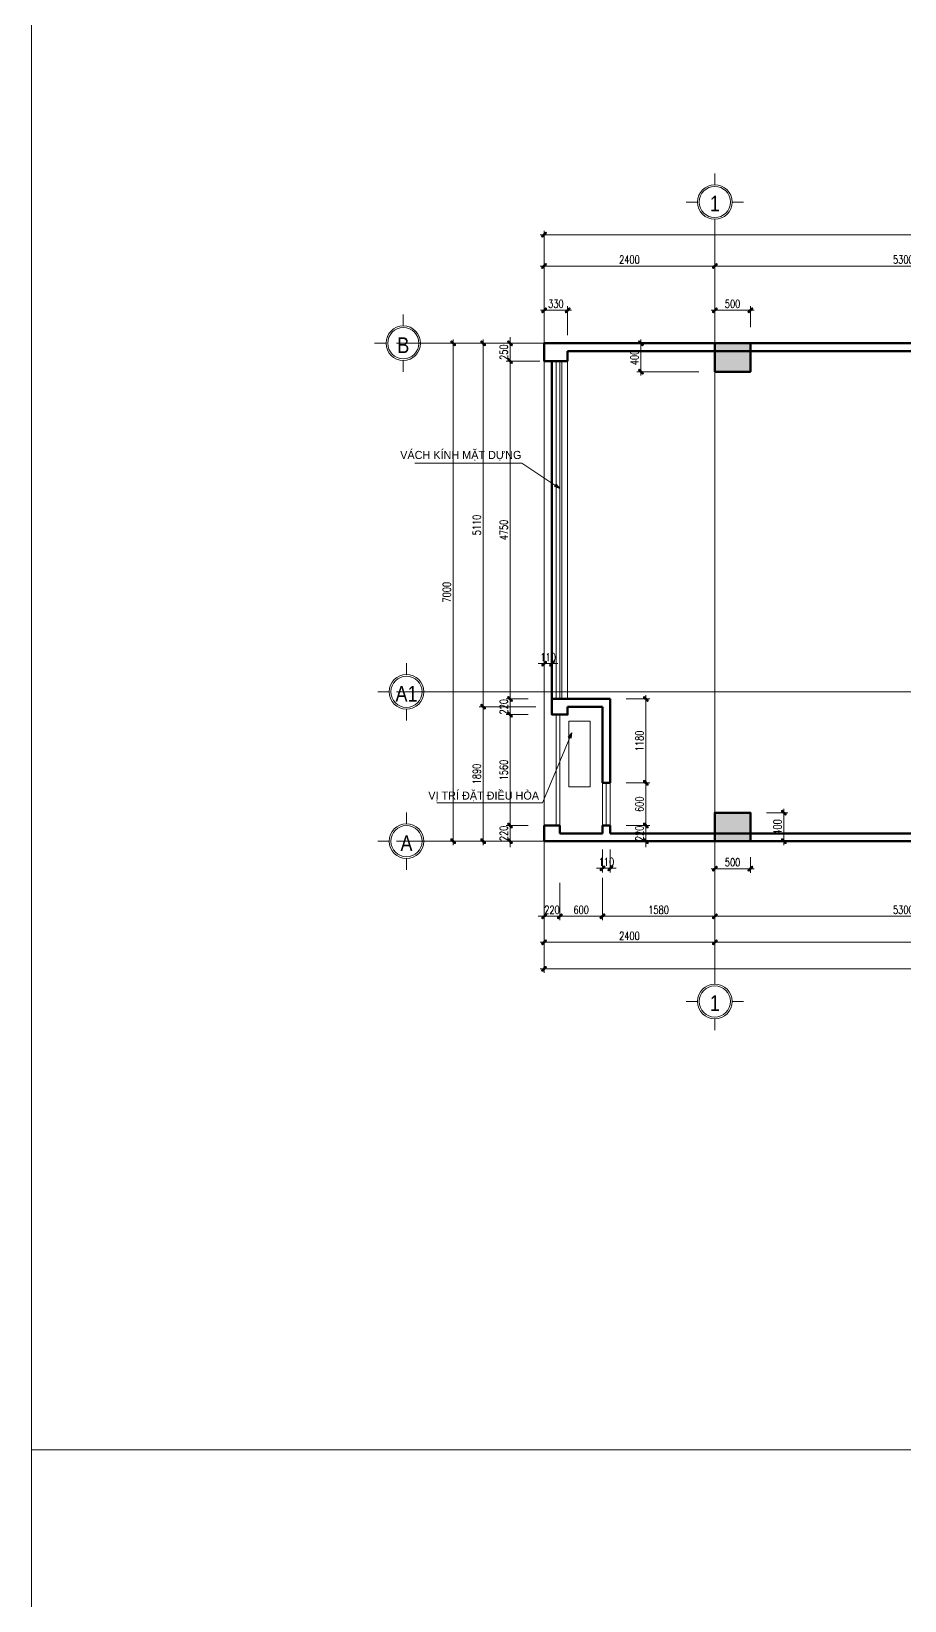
# Model space of a CAD drawing. Extents: x -165145 to 691808, y -202842 to 311040.
# Drawn here: x 539440 to 551715, y 72353 to 94413 of the extents above; entities that cross this region are included whole.
import ezdxf
from ezdxf.enums import TextEntityAlignment as Align

# ---------------------------------------------------------------- set-up
doc = ezdxf.new("R2010")
doc.units = 0
doc.header["$LTSCALE"] = 10
doc.header["$MEASUREMENT"] = 0
doc.linetypes.add('HIDDEN', pattern=[2.3807, 1.587, -0.7937])
doc.linetypes.add('TIM', pattern=[26.01, 10, -3, 0.01, -3, 10])
doc.layers.get('Defpoints').update_dxf_attribs({"color": 5, "linetype": 'CONTINUOUS'})
for name, color, linetype, lineweight in [('ARROWS', 1, 'CONTINUOUS', 0), ('DIM', 8, 'CONTINUOUS', 13), ('GE_KC_NETKHUAT', 9, 'HIDDEN', 20), ('KHUNG', 9, 'CONTINUOUS', 13), ('netchia', 2, 'CONTINUOUS', 20), ('NOITHAT', 35, 'CONTINUOUS', 9), ('TEXT', 4, 'CONTINUOUS', 20), ('TRUC', 251, 'TIM', 5), ('wall', 7, 'CONTINUOUS', 50)]:
    doc.layers.add(name, color=color, linetype=linetype, lineweight=lineweight)
doc.styles.add('ROMANS', font='romans', dxfattribs={"width": 0.75, "bigfont": 'vns'})
doc.styles.add('STYLE1', font='')
doc.styles.add('VNARIALH', font='', dxfattribs={"width": 0.75})
doc.styles.add('VnArialNarrowH', font='')
doc.styles.get('STYLE1').set_extended_font_data('.VnAvantH')
doc.styles.get('VNARIALH').set_extended_font_data('.VnArialH')
doc.styles.get('VnArialNarrowH').set_extended_font_data('.VnArial NarrowH')
doc.dimstyles.new('fit0.75', dxfattribs={"dimscale": 0.5625, "dimtxt": 200, "dimasz": 75, "dimexe": 100, "dimexo": 400, "dimgap": 0.03, "dimtad": 0, "dimdec": 0, "dimdsep": 46, "dimtxsty": 'ROMANS', "dimblk": 'alex', "dimcen": 150, "dimclrd": 8, "dimclre": 8, "dimclrt": 7, "dimaunit": 1, "dimadec": 0, "dimazin": 0, "dimtfac": 0.072, "dimtdec": 0, "dimtix": 1, "dimtmove": 2, "dimatfit": 3, "dimldrblk": 'a-01', "dimfxl": 100, "dimtvp": 0.8, "dimtolj": 1, "dimarcsym": 0})

# ---------------------------------------------------------------- blocks, each defined once
blk = doc.blocks.new('tentruc')
at = {"layer": 'DIM'}
for p, q in [((0, 311), (0, 516)), ((-516, 0), (-311, 0)), ((-516, 0), (-311, 0)), ((311, 0), (516, 0)), ((311, 0), (516, 0)), ((0, -516), (0, -311))]:
    blk.add_line(p, q, dxfattribs=at)
at = {"layer": 'DIM', "ltscale": 0.5}
blk.add_circle((0, 0), 311, dxfattribs=at)
at = {"layer": 'DIM'}
blk.add_circle((0, 0), 281, dxfattribs=at)
at = {"layer": 'DIM', "color": 7, "linetype": 'ByBlock', "ltscale": 0.5, "style": 'VNARIALH', "width": 1.1}
blk.add_attdef('A', text='', height=281, dxfattribs=at).set_placement((0, -107), align=Align.CENTER)
blk = doc.blocks.new('alex')
at = {"layer": 'ARROWS'}
h = blk.add_hatch(color=1, dxfattribs=at)
edge = h.paths.add_edge_path()
edge.add_line((0.4, 0.74), (-0.74, -0.4))
edge.add_ellipse((-0.57, -0.57), major_axis=(0.17, 0.17), ratio=1, start_angle=90, end_angle=270)
edge.add_line((-0.4, -0.74), (0.74, 0.4))
edge.add_ellipse((0.57, 0.57), major_axis=(0.17, 0.17), ratio=1, start_angle=270, end_angle=450)
blk.add_lwpolyline([(0.4, 0.74), (-0.74, -0.4, 1), (-0.4, -0.74), (0.74, 0.4, 1)], format="xyb", close=True, dxfattribs=at)
at = {"layer": 'netchia', "color": 2}
for p, q in [((1.27, 0), (-1.27, 0)), ((0, -1.27), (0, 1.27))]:
    blk.add_line(p, q, dxfattribs=at)
blk = doc.blocks.new('*D238')
at = {"layer": 'Defpoints', "color": 0, "ltscale": 0.05, "transparency": 16777216}
for p in [(1189562, -190534), (1187757, -197534), (1189673, -197534)]:
    blk.add_point(p, dxfattribs=at)
at = {"layer": 'DIM', "color": 8, "lineweight": -2, "ltscale": 0.05, "transparency": 16777216}
for p, q in [((1189337, -190534), (1187701, -190534)), ((1187757, -190576), (1187757, -197492)), ((1189448, -197534), (1187701, -197534))]:
    blk.add_line(p, q, dxfattribs=at)
at = {"layer": 'DIM', "color": 8, "lineweight": -2, "ltscale": 0.05, "transparency": 16777216, "xscale": 42.1875, "yscale": 42.1875, "zscale": 42.1875}
for p, rotation in [((1187757, -190534), 90), ((1187757, -197534), 270)]:
    blk.add_blockref('alex', p, dxfattribs=dict(at, rotation=rotation))
at = {"layer": 'DIM', "color": 7, "ltscale": 0.05, "transparency": 16777216, "insert": (1187667, -194034), "char_height": 112.5, "attachment_point": 5, "rotation": 90, "style": 'ROMANS'}
blk.add_mtext('\\A1;7000', dxfattribs=at)
blk = doc.blocks.new('a-01')
at = {"layer": 'ARROWS'}
blk.add_hatch(color=256, dxfattribs=at).paths.add_polyline_path([(-1.8, 0.49), (-1.8, -0.49), (0, 0)])
at = {"layer": 'netchia'}
blk.add_lwpolyline([(-1.8, 0.49), (-1.8, -0.49), (0, 0), (0, 0)], close=True, dxfattribs=at)
blk = doc.blocks.new('*D242')
at = {"layer": 'Defpoints', "color": 0, "ltscale": 0.05, "transparency": 16777216}
for p in [(1190396, -190534), (1191435, -190534), (1191435, -190934)]:
    blk.add_point(p, dxfattribs=at)
at = {"layer": 'DIM', "color": 8, "lineweight": -2, "ltscale": 0.05, "transparency": 16777216}
for p, q in [((1191210, -190534), (1190340, -190534)), ((1190396, -190892), (1190396, -190576)), ((1191210, -190934), (1190340, -190934))]:
    blk.add_line(p, q, dxfattribs=at)
at = {"layer": 'DIM', "color": 8, "lineweight": -2, "ltscale": 0.05, "transparency": 16777216, "xscale": 42.1875, "yscale": 42.1875, "zscale": 42.1875}
for p, rotation in [((1190396, -190534), 90), ((1190396, -190934), 270)]:
    blk.add_blockref('alex', p, dxfattribs=dict(at, rotation=rotation))
at = {"layer": 'DIM', "color": 7, "ltscale": 0.05, "transparency": 16777216, "insert": (1190306, -190734), "char_height": 112.5, "attachment_point": 5, "rotation": 90, "style": 'ROMANS'}
blk.add_mtext('\\A1;400', dxfattribs=at)
blk = doc.blocks.new('*D245')
at = {"layer": 'Defpoints', "color": 0, "ltscale": 0.05, "transparency": 16777216}
for p in [(1196735, -189448), (1191435, -190534), (1196735, -190534)]:
    blk.add_point(p, dxfattribs=at)
at = {"layer": 'DIM', "color": 8, "lineweight": -2, "ltscale": 0.05, "transparency": 16777216}
for p, q in [((1191435, -190309), (1191435, -189392)), ((1191477, -189448), (1196693, -189448)), ((1196735, -190309), (1196735, -189392))]:
    blk.add_line(p, q, dxfattribs=at)
at = {"layer": 'DIM', "color": 8, "lineweight": -2, "ltscale": 0.05, "transparency": 16777216, "xscale": 42.1875, "yscale": 42.1875, "zscale": 42.1875, "rotation": 180}
blk.add_blockref('alex', (1191435, -189448), dxfattribs=at)
at = {"layer": 'DIM', "color": 8, "lineweight": -2, "ltscale": 0.05, "transparency": 16777216, "xscale": 42.1875, "yscale": 42.1875, "zscale": 42.1875}
blk.add_blockref('alex', (1196735, -189448), dxfattribs=at)
at = {"layer": 'DIM', "color": 7, "ltscale": 0.05, "transparency": 16777216, "insert": (1194085, -189358), "char_height": 112.5, "attachment_point": 5, "style": 'ROMANS'}
blk.add_mtext('\\A1;5300', dxfattribs=at)
blk = doc.blocks.new('*D247')
at = {"layer": 'Defpoints', "color": 0, "ltscale": 0.05, "transparency": 16777216}
for p in [(1188557, -190534), (1189202, -190534), (1189202, -190784)]:
    blk.add_point(p, dxfattribs=at)
at = {"layer": 'DIM', "color": 8, "lineweight": -2, "ltscale": 0.05, "transparency": 16777216}
for p, q in [((1188977, -190534), (1188501, -190534)), ((1188557, -190492), (1188557, -190449)), ((1188557, -190784), (1188557, -190534)), ((1188977, -190784), (1188501, -190784)), ((1188557, -190826), (1188557, -190868))]:
    blk.add_line(p, q, dxfattribs=at)
at = {"layer": 'DIM', "color": 8, "lineweight": -2, "ltscale": 0.05, "transparency": 16777216, "xscale": 42.1875, "yscale": 42.1875, "zscale": 42.1875}
for p, rotation in [((1188557, -190534), 270), ((1188557, -190784), 90)]:
    blk.add_blockref('alex', p, dxfattribs=dict(at, rotation=rotation))
at = {"layer": 'DIM', "color": 7, "ltscale": 0.05, "transparency": 16777216, "insert": (1188467, -190659), "char_height": 112.5, "attachment_point": 5, "rotation": 90, "style": 'ROMANS'}
blk.add_mtext('\\A1;250', dxfattribs=at)
blk = doc.blocks.new('*D248')
at = {"layer": 'Defpoints', "color": 0, "ltscale": 0.05, "transparency": 16777216}
for p in [(1189965, -197314), (1189855, -197534), (1190466, -197534)]:
    blk.add_point(p, dxfattribs=at)
at = {"layer": 'DIM', "color": 8, "lineweight": -2, "ltscale": 0.05, "transparency": 16777216}
for p, q in [((1190190, -197314), (1190522, -197314)), ((1190466, -197272), (1190466, -197229)), ((1190466, -197314), (1190466, -197534)), ((1190080, -197534), (1190522, -197534)), ((1190466, -197576), (1190466, -197618))]:
    blk.add_line(p, q, dxfattribs=at)
at = {"layer": 'DIM', "color": 8, "lineweight": -2, "ltscale": 0.05, "transparency": 16777216, "xscale": 42.1875, "yscale": 42.1875, "zscale": 42.1875}
for p, rotation in [((1190466, -197314), 270), ((1190466, -197534), 90)]:
    blk.add_blockref('alex', p, dxfattribs=dict(at, rotation=rotation))
at = {"layer": 'DIM', "color": 7, "ltscale": 0.05, "transparency": 16777216, "insert": (1190376, -197424), "char_height": 112.5, "attachment_point": 5, "rotation": 90, "style": 'ROMANS'}
blk.add_mtext('\\A1;220', dxfattribs=at)
blk = doc.blocks.new('*D249')
at = {"layer": 'Defpoints', "color": 0, "ltscale": 0.05, "transparency": 16777216}
for p in [(1189965, -196714), (1190466, -196714), (1189965, -197314)]:
    blk.add_point(p, dxfattribs=at)
at = {"layer": 'DIM', "color": 8, "lineweight": -2, "ltscale": 0.05, "transparency": 16777216}
for p, q in [((1190190, -196714), (1190522, -196714)), ((1190466, -197272), (1190466, -196756)), ((1190190, -197314), (1190522, -197314))]:
    blk.add_line(p, q, dxfattribs=at)
at = {"layer": 'DIM', "color": 8, "lineweight": -2, "ltscale": 0.05, "transparency": 16777216, "xscale": 42.1875, "yscale": 42.1875, "zscale": 42.1875}
for p, rotation in [((1190466, -196714), 90), ((1190466, -197314), 270)]:
    blk.add_blockref('alex', p, dxfattribs=dict(at, rotation=rotation))
at = {"layer": 'DIM', "color": 7, "ltscale": 0.05, "transparency": 16777216, "insert": (1190376, -197014), "char_height": 112.5, "attachment_point": 5, "rotation": 90, "style": 'ROMANS'}
blk.add_mtext('\\A1;600', dxfattribs=at)
blk = doc.blocks.new('*D250')
at = {"layer": 'Defpoints', "color": 0, "ltscale": 0.05, "transparency": 16777216}
for p in [(1188178, -195644), (1189146, -195644), (1188921, -197534)]:
    blk.add_point(p, dxfattribs=at)
at = {"layer": 'DIM', "color": 8, "lineweight": -2, "ltscale": 0.05, "transparency": 16777216}
for p, q in [((1188921, -195644), (1188122, -195644)), ((1188178, -197492), (1188178, -195686)), ((1188696, -197534), (1188122, -197534))]:
    blk.add_line(p, q, dxfattribs=at)
at = {"layer": 'DIM', "color": 8, "lineweight": -2, "ltscale": 0.05, "transparency": 16777216, "xscale": 42.1875, "yscale": 42.1875, "zscale": 42.1875}
for p, rotation in [((1188178, -195644), 90), ((1188178, -197534), 270)]:
    blk.add_blockref('alex', p, dxfattribs=dict(at, rotation=rotation))
at = {"layer": 'DIM', "color": 7, "ltscale": 0.05, "transparency": 16777216, "insert": (1188088, -196589), "char_height": 112.5, "attachment_point": 5, "rotation": 90, "style": 'ROMANS'}
blk.add_mtext('\\A1;1890', dxfattribs=at)
blk = doc.blocks.new('*D251')
at = {"layer": 'Defpoints', "color": 0, "ltscale": 0.05, "transparency": 16777216}
for p in [(1188178, -190534), (1189035, -190534), (1189146, -195644)]:
    blk.add_point(p, dxfattribs=at)
at = {"layer": 'DIM', "color": 8, "lineweight": -2, "ltscale": 0.05, "transparency": 16777216}
for p, q in [((1188810, -190534), (1188122, -190534)), ((1188178, -195602), (1188178, -190576)), ((1188921, -195644), (1188122, -195644))]:
    blk.add_line(p, q, dxfattribs=at)
at = {"layer": 'DIM', "color": 8, "lineweight": -2, "ltscale": 0.05, "transparency": 16777216, "xscale": 42.1875, "yscale": 42.1875, "zscale": 42.1875}
for p, rotation in [((1188178, -190534), 90), ((1188178, -195644), 270)]:
    blk.add_blockref('alex', p, dxfattribs=dict(at, rotation=rotation))
at = {"layer": 'DIM', "color": 7, "ltscale": 0.05, "transparency": 16777216, "insert": (1188088, -193089), "char_height": 112.5, "attachment_point": 5, "rotation": 90, "style": 'ROMANS'}
blk.add_mtext('\\A1;5110', dxfattribs=at)
blk = doc.blocks.new('*D252')
at = {"layer": 'Defpoints', "color": 0, "ltscale": 0.05, "transparency": 16777216}
for p in [(1189965, -195534), (1189965, -196714), (1190466, -196714)]:
    blk.add_point(p, dxfattribs=at)
at = {"layer": 'DIM', "color": 8, "lineweight": -2, "ltscale": 0.05, "transparency": 16777216}
for p, q in [((1190190, -195534), (1190522, -195534)), ((1190466, -195576), (1190466, -196672)), ((1190190, -196714), (1190522, -196714))]:
    blk.add_line(p, q, dxfattribs=at)
at = {"layer": 'DIM', "color": 8, "lineweight": -2, "ltscale": 0.05, "transparency": 16777216, "xscale": 42.1875, "yscale": 42.1875, "zscale": 42.1875}
for p, rotation in [((1190466, -195534), 90), ((1190466, -196714), 270)]:
    blk.add_blockref('alex', p, dxfattribs=dict(at, rotation=rotation))
at = {"layer": 'DIM', "color": 7, "ltscale": 0.05, "transparency": 16777216, "insert": (1190376, -196124), "char_height": 112.5, "attachment_point": 5, "rotation": 90, "style": 'ROMANS'}
blk.add_mtext('\\A1;1180', dxfattribs=at)
blk = doc.blocks.new('*D253')
at = {"layer": 'Defpoints', "color": 0, "ltscale": 0.05, "transparency": 16777216}
for p in [(1189036, -195534), (1188557, -195754), (1189036, -195754)]:
    blk.add_point(p, dxfattribs=at)
at = {"layer": 'DIM', "color": 8, "lineweight": -2, "ltscale": 0.05, "transparency": 16777216}
for p, q in [((1188557, -195492), (1188557, -195449)), ((1188811, -195534), (1188501, -195534)), ((1188557, -195534), (1188557, -195754)), ((1188811, -195754), (1188501, -195754)), ((1188557, -195796), (1188557, -195838))]:
    blk.add_line(p, q, dxfattribs=at)
at = {"layer": 'DIM', "color": 8, "lineweight": -2, "ltscale": 0.05, "transparency": 16777216, "xscale": 42.1875, "yscale": 42.1875, "zscale": 42.1875}
for p, rotation in [((1188557, -195534), 270), ((1188557, -195754), 90)]:
    blk.add_blockref('alex', p, dxfattribs=dict(at, rotation=rotation))
at = {"layer": 'DIM', "color": 7, "ltscale": 0.05, "transparency": 16777216, "insert": (1188467, -195644), "char_height": 112.5, "attachment_point": 5, "rotation": 90, "style": 'ROMANS'}
blk.add_mtext('\\A1;220', dxfattribs=at)
blk = doc.blocks.new('*D254')
at = {"layer": 'Defpoints', "color": 0, "ltscale": 0.05, "transparency": 16777216}
for p in [(1189036, -197314), (1188557, -197534), (1189036, -197534)]:
    blk.add_point(p, dxfattribs=at)
at = {"layer": 'DIM', "color": 8, "lineweight": -2, "ltscale": 0.05, "transparency": 16777216}
for p, q in [((1188811, -197314), (1188501, -197314)), ((1188557, -197272), (1188557, -197229)), ((1188557, -197314), (1188557, -197534)), ((1188811, -197534), (1188501, -197534)), ((1188557, -197576), (1188557, -197618))]:
    blk.add_line(p, q, dxfattribs=at)
at = {"layer": 'DIM', "color": 8, "lineweight": -2, "ltscale": 0.05, "transparency": 16777216, "xscale": 42.1875, "yscale": 42.1875, "zscale": 42.1875}
for p, rotation in [((1188557, -197314), 270), ((1188557, -197534), 90)]:
    blk.add_blockref('alex', p, dxfattribs=dict(at, rotation=rotation))
at = {"layer": 'DIM', "color": 7, "ltscale": 0.05, "transparency": 16777216, "insert": (1188467, -197424), "char_height": 112.5, "attachment_point": 5, "rotation": 90, "style": 'ROMANS'}
blk.add_mtext('\\A1;220', dxfattribs=at)
blk = doc.blocks.new('*D255')
at = {"layer": 'Defpoints', "color": 0, "ltscale": 0.05, "transparency": 16777216}
for p in [(1191935, -197134), (1192405, -197134), (1191935, -197534)]:
    blk.add_point(p, dxfattribs=at)
at = {"layer": 'DIM', "color": 8, "lineweight": -2, "ltscale": 0.05, "transparency": 16777216}
for p, q in [((1192160, -197134), (1192461, -197134)), ((1192405, -197492), (1192405, -197176)), ((1192160, -197534), (1192461, -197534))]:
    blk.add_line(p, q, dxfattribs=at)
at = {"layer": 'DIM', "color": 8, "lineweight": -2, "ltscale": 0.05, "transparency": 16777216, "xscale": 42.1875, "yscale": 42.1875, "zscale": 42.1875}
for p, rotation in [((1192405, -197134), 90), ((1192405, -197534), 270)]:
    blk.add_blockref('alex', p, dxfattribs=dict(at, rotation=rotation))
at = {"layer": 'DIM', "color": 7, "ltscale": 0.05, "transparency": 16777216, "insert": (1192315, -197334), "char_height": 112.5, "attachment_point": 5, "rotation": 90, "style": 'ROMANS'}
blk.add_mtext('\\A1;400', dxfattribs=at)
blk = doc.blocks.new('*D256')
at = {"layer": 'Defpoints', "color": 0, "ltscale": 0.05, "transparency": 16777216}
for p in [(1189036, -195754), (1188557, -197314), (1189036, -197314)]:
    blk.add_point(p, dxfattribs=at)
at = {"layer": 'DIM', "color": 8, "lineweight": -2, "ltscale": 0.05, "transparency": 16777216}
for p, q in [((1188811, -195754), (1188501, -195754)), ((1188557, -195796), (1188557, -197272)), ((1188811, -197314), (1188501, -197314))]:
    blk.add_line(p, q, dxfattribs=at)
at = {"layer": 'DIM', "color": 8, "lineweight": -2, "ltscale": 0.05, "transparency": 16777216, "xscale": 42.1875, "yscale": 42.1875, "zscale": 42.1875}
for p, rotation in [((1188557, -195754), 90), ((1188557, -197314), 270)]:
    blk.add_blockref('alex', p, dxfattribs=dict(at, rotation=rotation))
at = {"layer": 'DIM', "color": 7, "ltscale": 0.05, "transparency": 16777216, "insert": (1188467, -196534), "char_height": 112.5, "attachment_point": 5, "rotation": 90, "style": 'ROMANS'}
blk.add_mtext('\\A1;1560', dxfattribs=at)
blk = doc.blocks.new('*D257')
at = {"layer": 'Defpoints', "color": 0, "transparency": 16777216}
for p in [(1189146, -190784), (1188557, -195534), (1189036, -195534)]:
    blk.add_point(p, dxfattribs=at)
at = {"layer": 'DIM', "color": 8, "lineweight": -2, "transparency": 16777216}
for p, q in [((1188921, -190784), (1188501, -190784)), ((1188557, -190826), (1188557, -195492)), ((1188811, -195534), (1188501, -195534))]:
    blk.add_line(p, q, dxfattribs=at)
at = {"layer": 'DIM', "color": 8, "lineweight": -2, "transparency": 16777216, "xscale": 42.1875, "yscale": 42.1875, "zscale": 42.1875}
for p, rotation in [((1188557, -190784), 90), ((1188557, -195534), 270)]:
    blk.add_blockref('alex', p, dxfattribs=dict(at, rotation=rotation))
at = {"layer": 'DIM', "color": 7, "transparency": 16777216, "insert": (1188467, -193159), "char_height": 112.5, "attachment_point": 5, "rotation": 90, "style": 'ROMANS'}
blk.add_mtext('\\A1;4750', dxfattribs=at)
blk = doc.blocks.new('*D258')
at = {"layer": 'Defpoints', "color": 0, "transparency": 16777216}
for p in [(1189036, -198004), (1189256, -197894), (1189256, -198589)]:
    blk.add_point(p, dxfattribs=at)
at = {"layer": 'DIM', "color": 8, "lineweight": -2, "transparency": 16777216}
for p, q in [((1189036, -198229), (1189036, -198646)), ((1189256, -198119), (1189256, -198646)), ((1188994, -198589), (1188951, -198589)), ((1189036, -198589), (1189256, -198589)), ((1189298, -198589), (1189340, -198589))]:
    blk.add_line(p, q, dxfattribs=at)
at = {"layer": 'DIM', "color": 8, "lineweight": -2, "transparency": 16777216, "xscale": 42.1875, "yscale": 42.1875, "zscale": 42.1875}
blk.add_blockref('alex', (1189036, -198589), dxfattribs=at)
at = {"layer": 'DIM', "color": 8, "lineweight": -2, "transparency": 16777216, "xscale": 42.1875, "yscale": 42.1875, "zscale": 42.1875, "rotation": 180}
blk.add_blockref('alex', (1189256, -198589), dxfattribs=at)
at = {"layer": 'DIM', "color": 7, "transparency": 16777216, "insert": (1189146, -198499), "char_height": 112.5, "attachment_point": 5, "style": 'ROMANS'}
blk.add_mtext('\\A1;220', dxfattribs=at)
blk = doc.blocks.new('*D259')
at = {"layer": 'Defpoints', "color": 0, "transparency": 16777216}
for p in [(1189256, -197894), (1189856, -197894), (1189856, -198589)]:
    blk.add_point(p, dxfattribs=at)
at = {"layer": 'DIM', "color": 8, "lineweight": -2, "transparency": 16777216}
for p, q in [((1189256, -198119), (1189256, -198646)), ((1189856, -198119), (1189856, -198646)), ((1189298, -198589), (1189814, -198589))]:
    blk.add_line(p, q, dxfattribs=at)
at = {"layer": 'DIM', "color": 8, "lineweight": -2, "transparency": 16777216, "xscale": 42.1875, "yscale": 42.1875, "zscale": 42.1875, "rotation": 180}
blk.add_blockref('alex', (1189256, -198589), dxfattribs=at)
at = {"layer": 'DIM', "color": 8, "lineweight": -2, "transparency": 16777216, "xscale": 42.1875, "yscale": 42.1875, "zscale": 42.1875}
blk.add_blockref('alex', (1189856, -198589), dxfattribs=at)
at = {"layer": 'DIM', "color": 7, "transparency": 16777216, "insert": (1189556, -198499), "char_height": 112.5, "attachment_point": 5, "style": 'ROMANS'}
blk.add_mtext('\\A1;600', dxfattribs=at)
blk = doc.blocks.new('*D260')
at = {"layer": 'Defpoints', "color": 0, "transparency": 16777216}
for p in [(1189856, -197424), (1189966, -197424), (1189966, -197915)]:
    blk.add_point(p, dxfattribs=at)
at = {"layer": 'DIM', "color": 8, "lineweight": -2, "transparency": 16777216}
for p, q in [((1189856, -197649), (1189856, -197972)), ((1189966, -197649), (1189966, -197972)), ((1189814, -197915), (1189771, -197915)), ((1189856, -197915), (1189966, -197915)), ((1190008, -197915), (1190050, -197915))]:
    blk.add_line(p, q, dxfattribs=at)
at = {"layer": 'DIM', "color": 8, "lineweight": -2, "transparency": 16777216, "xscale": 42.1875, "yscale": 42.1875, "zscale": 42.1875}
blk.add_blockref('alex', (1189856, -197915), dxfattribs=at)
at = {"layer": 'DIM', "color": 8, "lineweight": -2, "transparency": 16777216, "xscale": 42.1875, "yscale": 42.1875, "zscale": 42.1875, "rotation": 180}
blk.add_blockref('alex', (1189966, -197915), dxfattribs=at)
at = {"layer": 'DIM', "color": 7, "transparency": 16777216, "insert": (1189911, -197825), "char_height": 112.5, "attachment_point": 5, "style": 'ROMANS'}
blk.add_mtext('\\A1;110', dxfattribs=at)
blk = doc.blocks.new('*D261')
at = {"layer": 'Defpoints', "color": 0, "transparency": 16777216}
for p in [(1191435, -197534), (1191935, -197534), (1191935, -197921)]:
    blk.add_point(p, dxfattribs=at)
at = {"layer": 'DIM', "color": 8, "lineweight": -2, "transparency": 16777216}
for p, q in [((1191435, -197759), (1191435, -197977)), ((1191935, -197759), (1191935, -197977)), ((1191477, -197921), (1191893, -197921))]:
    blk.add_line(p, q, dxfattribs=at)
at = {"layer": 'DIM', "color": 8, "lineweight": -2, "transparency": 16777216, "xscale": 42.1875, "yscale": 42.1875, "zscale": 42.1875, "rotation": 180}
blk.add_blockref('alex', (1191435, -197921), dxfattribs=at)
at = {"layer": 'DIM', "color": 8, "lineweight": -2, "transparency": 16777216, "xscale": 42.1875, "yscale": 42.1875, "zscale": 42.1875}
blk.add_blockref('alex', (1191935, -197921), dxfattribs=at)
at = {"layer": 'DIM', "color": 7, "transparency": 16777216, "insert": (1191685, -197831), "char_height": 112.5, "attachment_point": 5, "style": 'ROMANS'}
blk.add_mtext('\\A1;500', dxfattribs=at)
blk = doc.blocks.new('*D267')
at = {"layer": 'Defpoints', "color": 0, "transparency": 16777216}
for p in [(1189146, -195038), (1189036, -195534), (1189146, -195534)]:
    blk.add_point(p, dxfattribs=at)
at = {"layer": 'DIM', "color": 8, "lineweight": -2, "transparency": 16777216}
for p, q in [((1189036, -195309), (1189036, -194982)), ((1189146, -195309), (1189146, -194982)), ((1188994, -195038), (1188951, -195038)), ((1189036, -195038), (1189146, -195038)), ((1189188, -195038), (1189230, -195038))]:
    blk.add_line(p, q, dxfattribs=at)
at = {"layer": 'DIM', "color": 8, "lineweight": -2, "transparency": 16777216, "xscale": 42.1875, "yscale": 42.1875, "zscale": 42.1875}
blk.add_blockref('alex', (1189036, -195038), dxfattribs=at)
at = {"layer": 'DIM', "color": 8, "lineweight": -2, "transparency": 16777216, "xscale": 42.1875, "yscale": 42.1875, "zscale": 42.1875, "rotation": 180}
blk.add_blockref('alex', (1189146, -195038), dxfattribs=at)
at = {"layer": 'DIM', "color": 7, "transparency": 16777216, "insert": (1189091, -194948), "char_height": 112.5, "attachment_point": 5, "style": 'ROMANS'}
blk.add_mtext('\\A1;110', dxfattribs=at)
blk = doc.blocks.new('*D268')
at = {"layer": 'Defpoints', "color": 0, "transparency": 16777216}
for p in [(1189366, -190070), (1189036, -190644), (1189366, -190644)]:
    blk.add_point(p, dxfattribs=at)
at = {"layer": 'DIM', "color": 8, "lineweight": -2, "transparency": 16777216}
for p, q in [((1189036, -190419), (1189036, -190013)), ((1189078, -190070), (1189324, -190070)), ((1189366, -190419), (1189366, -190013))]:
    blk.add_line(p, q, dxfattribs=at)
at = {"layer": 'DIM', "color": 8, "lineweight": -2, "transparency": 16777216, "xscale": 42.1875, "yscale": 42.1875, "zscale": 42.1875, "rotation": 180}
blk.add_blockref('alex', (1189036, -190070), dxfattribs=at)
at = {"layer": 'DIM', "color": 8, "lineweight": -2, "transparency": 16777216, "xscale": 42.1875, "yscale": 42.1875, "zscale": 42.1875}
blk.add_blockref('alex', (1189366, -190070), dxfattribs=at)
at = {"layer": 'DIM', "color": 7, "transparency": 16777216, "insert": (1189201, -189980), "char_height": 112.5, "attachment_point": 5, "style": 'ROMANS'}
blk.add_mtext('\\A1;330', dxfattribs=at)
blk = doc.blocks.new('*D269')
at = {"layer": 'Defpoints', "color": 0, "transparency": 16777216}
for p in [(1191435, -197162), (1206285, -197162), (1206285, -198955)]:
    blk.add_point(p, dxfattribs=at)
at = {"layer": 'DIM', "color": 8, "lineweight": -2, "transparency": 16777216}
for p, q in [((1191435, -197387), (1191435, -199011)), ((1206285, -197387), (1206285, -199011)), ((1191477, -198955), (1206243, -198955))]:
    blk.add_line(p, q, dxfattribs=at)
at = {"layer": 'DIM', "color": 8, "lineweight": -2, "transparency": 16777216, "xscale": 42.1875, "yscale": 42.1875, "zscale": 42.1875, "rotation": 180}
blk.add_blockref('alex', (1191435, -198955), dxfattribs=at)
at = {"layer": 'DIM', "color": 8, "lineweight": -2, "transparency": 16777216, "xscale": 42.1875, "yscale": 42.1875, "zscale": 42.1875}
blk.add_blockref('alex', (1206285, -198955), dxfattribs=at)
at = {"layer": 'DIM', "color": 7, "transparency": 16777216, "insert": (1198860, -198865), "char_height": 112.5, "attachment_point": 5, "style": 'ROMANS'}
blk.add_mtext('\\A1;14850', dxfattribs=at)
blk = doc.blocks.new('*D274')
at = {"layer": 'Defpoints', "color": 0, "transparency": 16777216}
for p in [(1191435, -197534), (1196735, -197534), (1196735, -198589)]:
    blk.add_point(p, dxfattribs=at)
at = {"layer": 'DIM', "color": 8, "lineweight": -2, "transparency": 16777216}
for p, q in [((1191435, -197759), (1191435, -198646)), ((1196735, -197759), (1196735, -198646)), ((1191477, -198589), (1196693, -198589))]:
    blk.add_line(p, q, dxfattribs=at)
at = {"layer": 'DIM', "color": 8, "lineweight": -2, "transparency": 16777216, "xscale": 42.1875, "yscale": 42.1875, "zscale": 42.1875, "rotation": 180}
blk.add_blockref('alex', (1191435, -198589), dxfattribs=at)
at = {"layer": 'DIM', "color": 8, "lineweight": -2, "transparency": 16777216, "xscale": 42.1875, "yscale": 42.1875, "zscale": 42.1875}
blk.add_blockref('alex', (1196735, -198589), dxfattribs=at)
at = {"layer": 'DIM', "color": 7, "transparency": 16777216, "insert": (1194085, -198499), "char_height": 112.5, "attachment_point": 5, "style": 'ROMANS'}
blk.add_mtext('\\A1;5300', dxfattribs=at)
blk = doc.blocks.new('*D275')
at = {"layer": 'Defpoints', "color": 0, "transparency": 16777216}
for p in [(1189035, -198071), (1191435, -197978), (1191435, -198955)]:
    blk.add_point(p, dxfattribs=at)
at = {"layer": 'DIM', "color": 8, "lineweight": -2, "transparency": 16777216}
for p, q in [((1189035, -198296), (1189035, -199011)), ((1191435, -198203), (1191435, -199011)), ((1189077, -198955), (1191393, -198955))]:
    blk.add_line(p, q, dxfattribs=at)
at = {"layer": 'DIM', "color": 8, "lineweight": -2, "transparency": 16777216, "xscale": 42.1875, "yscale": 42.1875, "zscale": 42.1875, "rotation": 180}
blk.add_blockref('alex', (1189035, -198955), dxfattribs=at)
at = {"layer": 'DIM', "color": 8, "lineweight": -2, "transparency": 16777216, "xscale": 42.1875, "yscale": 42.1875, "zscale": 42.1875}
blk.add_blockref('alex', (1191435, -198955), dxfattribs=at)
at = {"layer": 'DIM', "color": 7, "transparency": 16777216, "insert": (1190235, -198865), "char_height": 112.5, "attachment_point": 5, "style": 'ROMANS'}
blk.add_mtext('\\A1;2400', dxfattribs=at)
blk = doc.blocks.new('*D276')
at = {"layer": 'Defpoints', "color": 0, "transparency": 16777216}
for p in [(1191435, -189448), (1189035, -190426), (1191435, -190426)]:
    blk.add_point(p, dxfattribs=at)
at = {"layer": 'DIM', "color": 8, "lineweight": -2, "transparency": 16777216}
for p, q in [((1189035, -190201), (1189035, -189392)), ((1189077, -189448), (1191393, -189448)), ((1191435, -190201), (1191435, -189392))]:
    blk.add_line(p, q, dxfattribs=at)
at = {"layer": 'DIM', "color": 8, "lineweight": -2, "transparency": 16777216, "xscale": 42.1875, "yscale": 42.1875, "zscale": 42.1875, "rotation": 180}
blk.add_blockref('alex', (1189035, -189448), dxfattribs=at)
at = {"layer": 'DIM', "color": 8, "lineweight": -2, "transparency": 16777216, "xscale": 42.1875, "yscale": 42.1875, "zscale": 42.1875}
blk.add_blockref('alex', (1191435, -189448), dxfattribs=at)
at = {"layer": 'DIM', "color": 7, "transparency": 16777216, "insert": (1190235, -189358), "char_height": 112.5, "attachment_point": 5, "style": 'ROMANS'}
blk.add_mtext('\\A1;2400', dxfattribs=at)
blk = doc.blocks.new('*D277')
at = {"layer": 'Defpoints', "color": 0, "transparency": 16777216}
for p in [(1189855, -197823), (1191435, -197823), (1191435, -198589)]:
    blk.add_point(p, dxfattribs=at)
at = {"layer": 'DIM', "color": 8, "lineweight": -2, "transparency": 16777216}
for p, q in [((1189855, -198048), (1189855, -198646)), ((1191435, -198048), (1191435, -198646)), ((1189897, -198589), (1191393, -198589))]:
    blk.add_line(p, q, dxfattribs=at)
at = {"layer": 'DIM', "color": 8, "lineweight": -2, "transparency": 16777216, "xscale": 42.1875, "yscale": 42.1875, "zscale": 42.1875, "rotation": 180}
blk.add_blockref('alex', (1189855, -198589), dxfattribs=at)
at = {"layer": 'DIM', "color": 8, "lineweight": -2, "transparency": 16777216, "xscale": 42.1875, "yscale": 42.1875, "zscale": 42.1875}
blk.add_blockref('alex', (1191435, -198589), dxfattribs=at)
at = {"layer": 'DIM', "color": 7, "transparency": 16777216, "insert": (1190645, -198499), "char_height": 112.5, "attachment_point": 5, "style": 'ROMANS'}
blk.add_mtext('\\A1;1580', dxfattribs=at)
blk = doc.blocks.new('*D282')
at = {"layer": 'Defpoints', "color": 0, "transparency": 16777216}
for p in [(1206285, -189008), (1189035, -190534), (1206285, -190534)]:
    blk.add_point(p, dxfattribs=at)
at = {"layer": 'DIM', "color": 8, "lineweight": -2, "transparency": 16777216}
for p, q in [((1189035, -190309), (1189035, -188952)), ((1189077, -189008), (1206243, -189008)), ((1206285, -190309), (1206285, -188952))]:
    blk.add_line(p, q, dxfattribs=at)
at = {"layer": 'DIM', "color": 8, "lineweight": -2, "transparency": 16777216, "xscale": 42.1875, "yscale": 42.1875, "zscale": 42.1875, "rotation": 180}
blk.add_blockref('alex', (1189035, -189008), dxfattribs=at)
at = {"layer": 'DIM', "color": 8, "lineweight": -2, "transparency": 16777216, "xscale": 42.1875, "yscale": 42.1875, "zscale": 42.1875}
blk.add_blockref('alex', (1206285, -189008), dxfattribs=at)
at = {"layer": 'DIM', "color": 7, "transparency": 16777216, "insert": (1197660, -188918), "char_height": 112.5, "attachment_point": 5, "style": 'ROMANS'}
blk.add_mtext('\\A1;17250', dxfattribs=at)
blk = doc.blocks.new('*D283')
at = {"layer": 'Defpoints', "color": 0, "transparency": 16777216}
for p in [(1189035, -197534), (1206285, -198058), (1206285, -199328)]:
    blk.add_point(p, dxfattribs=at)
at = {"layer": 'DIM', "color": 8, "lineweight": -2, "transparency": 16777216}
for p, q in [((1189035, -197759), (1189035, -199384)), ((1206285, -198283), (1206285, -199384)), ((1189077, -199328), (1206243, -199328))]:
    blk.add_line(p, q, dxfattribs=at)
at = {"layer": 'DIM', "color": 8, "lineweight": -2, "transparency": 16777216, "xscale": 42.1875, "yscale": 42.1875, "zscale": 42.1875, "rotation": 180}
blk.add_blockref('alex', (1189035, -199328), dxfattribs=at)
at = {"layer": 'DIM', "color": 8, "lineweight": -2, "transparency": 16777216, "xscale": 42.1875, "yscale": 42.1875, "zscale": 42.1875}
blk.add_blockref('alex', (1206285, -199328), dxfattribs=at)
at = {"layer": 'DIM', "color": 7, "transparency": 16777216, "insert": (1197660, -199238), "char_height": 112.5, "attachment_point": 5, "style": 'ROMANS'}
blk.add_mtext('\\A1;17250', dxfattribs=at)
blk = doc.blocks.new('*D308')
at = {"layer": 'Defpoints', "color": 0, "transparency": 16777216}
for p in [(1191935, -190070), (1191435, -190534), (1191935, -190534)]:
    blk.add_point(p, dxfattribs=at)
at = {"layer": 'DIM', "color": 8, "lineweight": -2, "transparency": 16777216}
for p, q in [((1191435, -190309), (1191435, -190013)), ((1191477, -190070), (1191893, -190070)), ((1191935, -190309), (1191935, -190013))]:
    blk.add_line(p, q, dxfattribs=at)
at = {"layer": 'DIM', "color": 8, "lineweight": -2, "transparency": 16777216, "xscale": 42.1875, "yscale": 42.1875, "zscale": 42.1875, "rotation": 180}
blk.add_blockref('alex', (1191435, -190070), dxfattribs=at)
at = {"layer": 'DIM', "color": 8, "lineweight": -2, "transparency": 16777216, "xscale": 42.1875, "yscale": 42.1875, "zscale": 42.1875}
blk.add_blockref('alex', (1191935, -190070), dxfattribs=at)
at = {"layer": 'DIM', "color": 7, "transparency": 16777216, "insert": (1191685, -189980), "char_height": 112.5, "attachment_point": 5, "style": 'ROMANS'}
blk.add_mtext('\\A1;500', dxfattribs=at)
blk = doc.blocks.new('A$C1ec07113')
at = {"layer": 'wall', "ltscale": 0.05}
h = blk.add_hatch(dxfattribs=at)
h.set_pattern_fill('AR-CONC', color=256, style=0)
h.set_pattern_definition([(310, (-991974.6383, -113304.729), (7.172601826, 0.62752135), [0.75, -8.25]), (5, (-991974.638, -113304.729), (-1.387513336, -7.521921337), [0.6, -6.6]), (259.5486, (-991974.0406, -113304.677), (5.785093817, -6.89439542), [0.6374019, -7.01142112]), (313.8158, (-991974.638, -113306.729), (10.67241049, 1.65519014), [1.125, -12.375]), (263.3644, (-991973.749, -113306.591), (9.34662706, -9.74117871), [0.95610288, -10.51713]), (8.8158, (-991974.638, -113306.729), (9.34661945, -9.74118601), [0.9, -9.9]), (339, (-991973.6383, -113306.229), (5.96907052, 4.026188907), [0.75, -8.25]), (34, (-991973.638, -113306.229), (2.43315332, -7.25150045), [0.6, -6.6]), (288.5486, (-991973.141, -113305.8936), (8.402226286, -3.225304967), [0.6374019, -7.01142112]), (322.5, (-991974.6383, -113304.729), (0.121598553, -3.328938538), [0, -6.52, 0, -6.7, 0, -6.625]), (352.5, (-991974.6383, -113304.729), (2.630695374, -3.944117119), [0, -3.82, 0, -6.37, 0, -2.525]), (32.5, (-991976.8683, -113304.729), (5.338224362, 0.225548717), [0, -2.5, 0, -7.8, 0, -10.35]), (42.5, (-991977.8683, -113304.729), (5.831861693, -1.001049823), [0, -3.25, 0, -5.18, 0, -7.35])])
h.paths.add_polyline_path([(10107.5, 57555.9), (9607.5, 57555.9), (9607.5, 57155.9), (10107.5, 57155.9)])
h = blk.add_hatch(dxfattribs=at)
h.set_pattern_fill('AR-CONC', color=256, style=0)
h.set_pattern_definition([(310, (-991974.6383, -119904.729), (7.172601826, 0.62752135), [0.75, -8.25]), (5, (-991974.638, -119904.729), (-1.387513336, -7.521921337), [0.6, -6.6]), (259.5486, (-991974.0406, -119904.6766), (5.785093817, -6.89439542), [0.6374019, -7.01142112]), (313.8158, (-991974.638, -119906.729), (10.67241049, 1.65519014), [1.125, -12.375]), (263.3644, (-991973.749, -119906.591), (9.34662706, -9.74117871), [0.95610288, -10.51713]), (8.8158, (-991974.638, -119906.729), (9.34661945, -9.74118601), [0.9, -9.9]), (339, (-991973.6383, -119906.229), (5.96907052, 4.026188907), [0.75, -8.25]), (34, (-991973.638, -119906.229), (2.43315332, -7.25150045), [0.6, -6.6]), (288.5486, (-991973.141, -119905.8934), (8.402226286, -3.225304967), [0.6374019, -7.01142112]), (322.5, (-991974.6383, -119904.7289), (0.121598553, -3.328938538), [0, -6.52, 0, -6.7, 0, -6.625]), (352.5, (-991974.6383, -119904.729), (2.630695374, -3.944117119), [0, -3.82, 0, -6.37, 0, -2.525]), (32.5, (-991976.8683, -119904.729), (5.338224362, 0.225548717), [0, -2.5, 0, -7.8, 0, -10.35]), (42.5, (-991977.8683, -119904.729), (5.831861693, -1.001049823), [0, -3.25, 0, -5.18, 0, -7.35])])
h.paths.add_polyline_path([(10107.5, 50955.9), (9607.5, 50955.9), (9607.5, 50555.9), (10107.5, 50555.9)])
at = {"layer": 'DIM', "ltscale": 0.05}
for p, q in [((7318.2, 57305.9), (7318.2, 52555.9)), ((7538.2, 57305.9), (7538.2, 52555.9)), ((7378.2, 52335.9), (7378.2, 50775.9)), ((7428.2, 52335.9), (7428.2, 50775.9)), ((8082.5, 51375.9), (8082.5, 50775.9))]:
    blk.add_line(p, q, dxfattribs=at)
at = {"layer": 'DIM'}
blk.add_lwpolyline([(7208.2, 50775.9), (7208.2, 57305.9)], dxfattribs=at)
at = {"layer": 'DIM', "ltscale": 0.05}
for points in [[(7557.4, 51317.9), (7857.4, 51317.9), (7857.4, 52242.4), (7557.4, 52242.4)], [(8027.5, 51375.9), (8137.5, 51375.9), (8137.5, 50775.9), (8027.5, 50775.9)]]:
    blk.add_lwpolyline(points, close=True, dxfattribs=at)
at = {"layer": 'KHUNG', "color": 7}
for points in [[(0, 42000), (29700, 42000), (29700, 63000), (0, 63000)], [(0, 21000), (29700, 21000), (29700, 42000), (0, 42000)]]:
    blk.add_lwpolyline(points, close=True, dxfattribs=at)
at = {"layer": 'NOITHAT', "ltscale": 0.05}
for p, q in [((7378.2, 57305.9), (7378.2, 52555.9)), ((7428.2, 57305.9), (7428.2, 52555.9)), ((7458.2, 57305.9), (7458.2, 52555.9))]:
    blk.add_line(p, q, dxfattribs=at)
at = {"layer": 'TRUC', "ltscale": 0.05}
for p, q in [((7207.5, 59138.3), (7207.5, 48705.8)), ((9607.5, 59138.3), (9607.5, 48705.8)), ((5131.3, 57555.9), (26472.1, 57555.9)), ((5131.3, 52655.9), (26472.1, 52655.9)), ((5131.3, 50555.9), (26653.4, 50555.9))]:
    blk.add_line(p, q, dxfattribs=at)
at = {"layer": 'wall', "ltscale": 0.05}
for p, q in [((7207.8, 57555.9), (24457.5, 57555.9)), ((7208.2, 57555.9), (7208.2, 57305.9)), ((7538.2, 57445.9), (20970.9, 57445.9)), ((7538.2, 57445.9), (7538.2, 57305.9)), ((7208.2, 57305.9), (7538.2, 57305.9)), ((7318.2, 57305.9), (7318.2, 52555.9)), ((8138.2, 52555.9), (7428.2, 52555.9)), ((8137.5, 52555.9), (8137.5, 51375.9)), ((8028.2, 52445.9), (7538.2, 52445.9)), ((8027.5, 52445.9), (8027.5, 51375.9)), ((8027.5, 51375.9), (8137.5, 51375.9)), ((7428.2, 50775.9), (7208.2, 50775.9)), ((7208.2, 50775.9), (7208.2, 50555.9)), ((7428.2, 50665.9), (7428.2, 50775.9)), ((8027.5, 50775.9), (8027.5, 50665.9)), ((8027.5, 50775.9), (8137.5, 50775.9)), ((8137.5, 50775.9), (8137.5, 50665.9)), ((26179.8, 50555.9), (7208.2, 50555.9)), ((8028.2, 50665.9), (7428.2, 50665.9)), ((24457.5, 50665.9), (8137.5, 50665.9))]:
    blk.add_line(p, q, dxfattribs=at)
for points in [[(9607.5, 57155.9), (10107.5, 57155.9), (10107.5, 57555.9), (9607.5, 57555.9)], [(9607.5, 50555.9), (10107.5, 50555.9), (10107.5, 50955.9), (9607.5, 50955.9)]]:
    blk.add_lwpolyline(points, close=True, dxfattribs=at)
blk.add_lwpolyline([(7538.2, 52555.9), (7318.2, 52555.9), (7318.2, 52335.9), (7538.2, 52335.9), (7538.2, 52445.9)], dxfattribs=at)
at = {"layer": 'TEXT'}
ref = blk.add_blockref('tentruc', (9607.5, 59541.2), dxfattribs=dict(at, xscale=-0.78125, yscale=0.78125, zscale=0.78125, rotation=180))
ref.add_attrib('A', '1', dxfattribs={"color": 7, "linetype": 'ByBlock', "ltscale": 0.5, "height": 219.7, "style": 'VnArialNarrowH'}).set_placement((9607.5, 59408.7), align=Align.CENTER)
ref = blk.add_blockref('tentruc', (5228.4, 57555.9), dxfattribs=dict(at, xscale=0.78125, yscale=0.78125, zscale=0.78125, rotation=180))
ref.add_attrib('A', 'B', dxfattribs={"color": 7, "linetype": 'ByBlock', "ltscale": 0.5, "height": 219.7, "style": 'VnArialNarrowH'}).set_placement((5228.4, 57418.6), align=Align.CENTER)
ref = blk.add_blockref('tentruc', (5273, 52655.9), dxfattribs=dict(at, xscale=0.78125, yscale=0.78125, zscale=0.78125, rotation=180))
ref.add_attrib('A', 'A1', dxfattribs={"color": 7, "linetype": 'ByBlock', "ltscale": 0.5, "height": 219.73, "style": 'VnArialNarrowH'}).set_placement((5273, 52518.6), align=Align.CENTER)
ref = blk.add_blockref('tentruc', (5273, 50555.9), dxfattribs=dict(at, xscale=0.78125, yscale=0.78125, zscale=0.78125, rotation=180))
ref.add_attrib('A', 'A', dxfattribs={"color": 7, "linetype": 'ByBlock', "ltscale": 0.5, "height": 219.7, "style": 'VnArialNarrowH'}).set_placement((5273, 50418.6), align=Align.CENTER)
ref = blk.add_blockref('tentruc', (9607.5, 48302.8), dxfattribs=dict(at, xscale=-0.78125, yscale=0.78125, zscale=0.78125, rotation=180))
ref.add_attrib('A', '1', dxfattribs={"color": 7, "linetype": 'ByBlock', "ltscale": 0.5, "height": 219.7, "style": 'VnArialNarrowH'}).set_placement((9607.5, 48170.3), align=Align.CENTER)
at = {"layer": 'TEXT', "style": 'STYLE1'}
for s, p in [('VÁCH KÍNH MẶT DỰNG ', (5184.7, 55928.4)), ('VỊ TRÍ ĐẶT ĐIỀU HÒA ', (5579.4, 51140.1))]:
    blk.add_text(s, height=113.906, dxfattribs=at).set_placement(p)
at = {"layer": 'DIM'}
for base, p1, p2, picture, middle in [((24457.5, 59082), (7207.5, 57555.9), (24457.5, 57555.9), '*D282', (15832.5, 59172)), ((9607.5, 58641.7), (7207.5, 57664), (9607.5, 57664), '*D276', (8407.5, 58731.7)), ((7538.2, 58020.1), (7208.2, 57445.9), (7538.2, 57445.9), '*D268', (7373.2, 58110.1)), ((10107.5, 58020.1), (9607.5, 57555.9), (10107.5, 57555.9), '*D308', (9857.5, 58110.1)), ((7318.2, 53051.9), (7208.2, 52555.9), (7318.2, 52555.9), '*D267', (7263.2, 53141.9)), ((24457.5, 49134.6), (9607.5, 50928.1), (24457.5, 50928.1), '*D269', (17032.5, 49224.6)), ((24457.5, 48762), (7207.5, 50555.9), (24457.5, 50031.3), '*D283', (15832.5, 48852)), ((8138.2, 50174.5), (8028.2, 50665.9), (8138.2, 50665.9), '*D260', (8083.2, 50264.5)), ((10107.5, 50169.2), (9607.5, 50555.9), (10107.5, 50555.9), '*D261', (9857.5, 50259.2)), ((14907.5, 49500.5), (9607.5, 50555.9), (14907.5, 50555.9), '*D274', (12257.5, 49590.5)), ((7428.2, 49500.5), (7208.2, 50085.7), (7428.2, 50195.7), '*D258', (7318.2, 49590.5)), ((9607.5, 49134.6), (7207.5, 50019), (9607.5, 50111.5), '*D275', (8407.5, 49224.6)), ((8028.2, 49500.5), (7428.2, 50195.7), (8028.2, 50195.7), '*D259', (7728.2, 49590.5)), ((9607.5, 49500.5), (8027.5, 50266.5), (9607.5, 50266.5), '*D277', (8817.5, 49590.5))]:
    dim = blk.add_linear_dim(base=base, p1=p1, p2=p2, dimstyle='fit0.75', dxfattribs=at)
    dim.commit()
    dim.dimension.update_dxf_attribs({"geometry": picture, "text_midpoint": middle, "insert": (-1181827.5, 248089.8)})
at = {"layer": 'DIM', "ltscale": 0.05}
dim = blk.add_linear_dim(base=(14907.5, 58641.6), p1=(9607.5, 57555.9), p2=(14907.5, 57555.9), dimstyle='fit0.75', dxfattribs=at)
dim.commit()
dim.dimension.update_dxf_attribs({"geometry": '*D245', "text_midpoint": (12257.5, 58731.6), "insert": (-1181827.5, 248089.8)})
for base, p1, p2, angle, picture, middle in [((5929.3, 50555.9), (7734.8, 57555.9), (7845.2, 50555.9), 90, '*D238', (5839.3, 54055.9)), ((6350.5, 57555.9), (7318.2, 52445.9), (7207.8, 57555.9), 90, '*D251', (6260.5, 55000.9)), ((6729.9, 57555.9), (7374.3, 57305.9), (7374.3, 57555.9), 90, '*D247', (6639.9, 57430.9)), ((8568.7, 57555.9), (9607.5, 57155.9), (9607.5, 57555.9), 270, '*D242', (8478.7, 57355.9)), ((6729.9, 52335.9), (7208.2, 52555.9), (7208.2, 52335.9), 90, '*D253', (6639.9, 52445.9)), ((8638.3, 51375.9), (8137.5, 52555.9), (8137.5, 51375.9), 90, '*D252', (8548.3, 51965.9)), ((6350.5, 52445.9), (7093.2, 50555.9), (7318.2, 52445.9), 90, '*D250', (6260.5, 51500.9)), ((6729.9, 50775.9), (7208.2, 52335.9), (7208.2, 50775.9), 90, '*D256', (6639.9, 51555.9)), ((8638.3, 51375.9), (8137.5, 50775.9), (8137.5, 51375.9), 90, '*D249', (8548.3, 51075.9)), ((10577, 50955.9), (10107.5, 50555.9), (10107.5, 50955.9), 270, '*D255', (10487, 50755.9)), ((6729.9, 50555.9), (7208.2, 50775.9), (7208.2, 50555.9), 90, '*D254', (6639.9, 50665.9)), ((8638.3, 50555.9), (8137.5, 50775.9), (8027.5, 50555.9), 90, '*D248', (8548.3, 50665.9))]:
    dim = blk.add_linear_dim(base=base, p1=p1, p2=p2, angle=angle, dimstyle='fit0.75', dxfattribs=at)
    dim.commit()
    dim.dimension.update_dxf_attribs({"geometry": picture, "text_midpoint": middle, "insert": (-1181827.5, 248089.8)})
at = {"layer": 'DIM'}
dim = blk.add_linear_dim(base=(6729.9, 52555.9), p1=(7318.2, 57305.9), p2=(7208.2, 52555.9), angle=90, dimstyle='fit0.75', dxfattribs=at)
dim.commit()
dim.dimension.update_dxf_attribs({"geometry": '*D257', "text_midpoint": (6639.9, 54930.9), "insert": (-1181827.5, 248089.8)})
at = {"layer": 'DIM', "ltscale": 0.05}
for points in [[(7428.2, 55516), (6895.1, 55869.8), (5392.6, 55869.8)], [(7596.3, 52080.3), (7183.9, 51096.8), (5699.4, 51096.8)]]:
    blk.add_leader(points, dimstyle='fit0.75', override={"dimgap": 0.03, "dimtad": 0}, dxfattribs=at)

msp = doc.modelspace()

# ---------------------------------------------------------------- block references
at = {"layer": 'GE_KC_NETKHUAT'}
msp.add_blockref('A$C1ec07113', (539439.64737, 32472.52756), dxfattribs=at)

doc.saveas('drawing.dxf')
